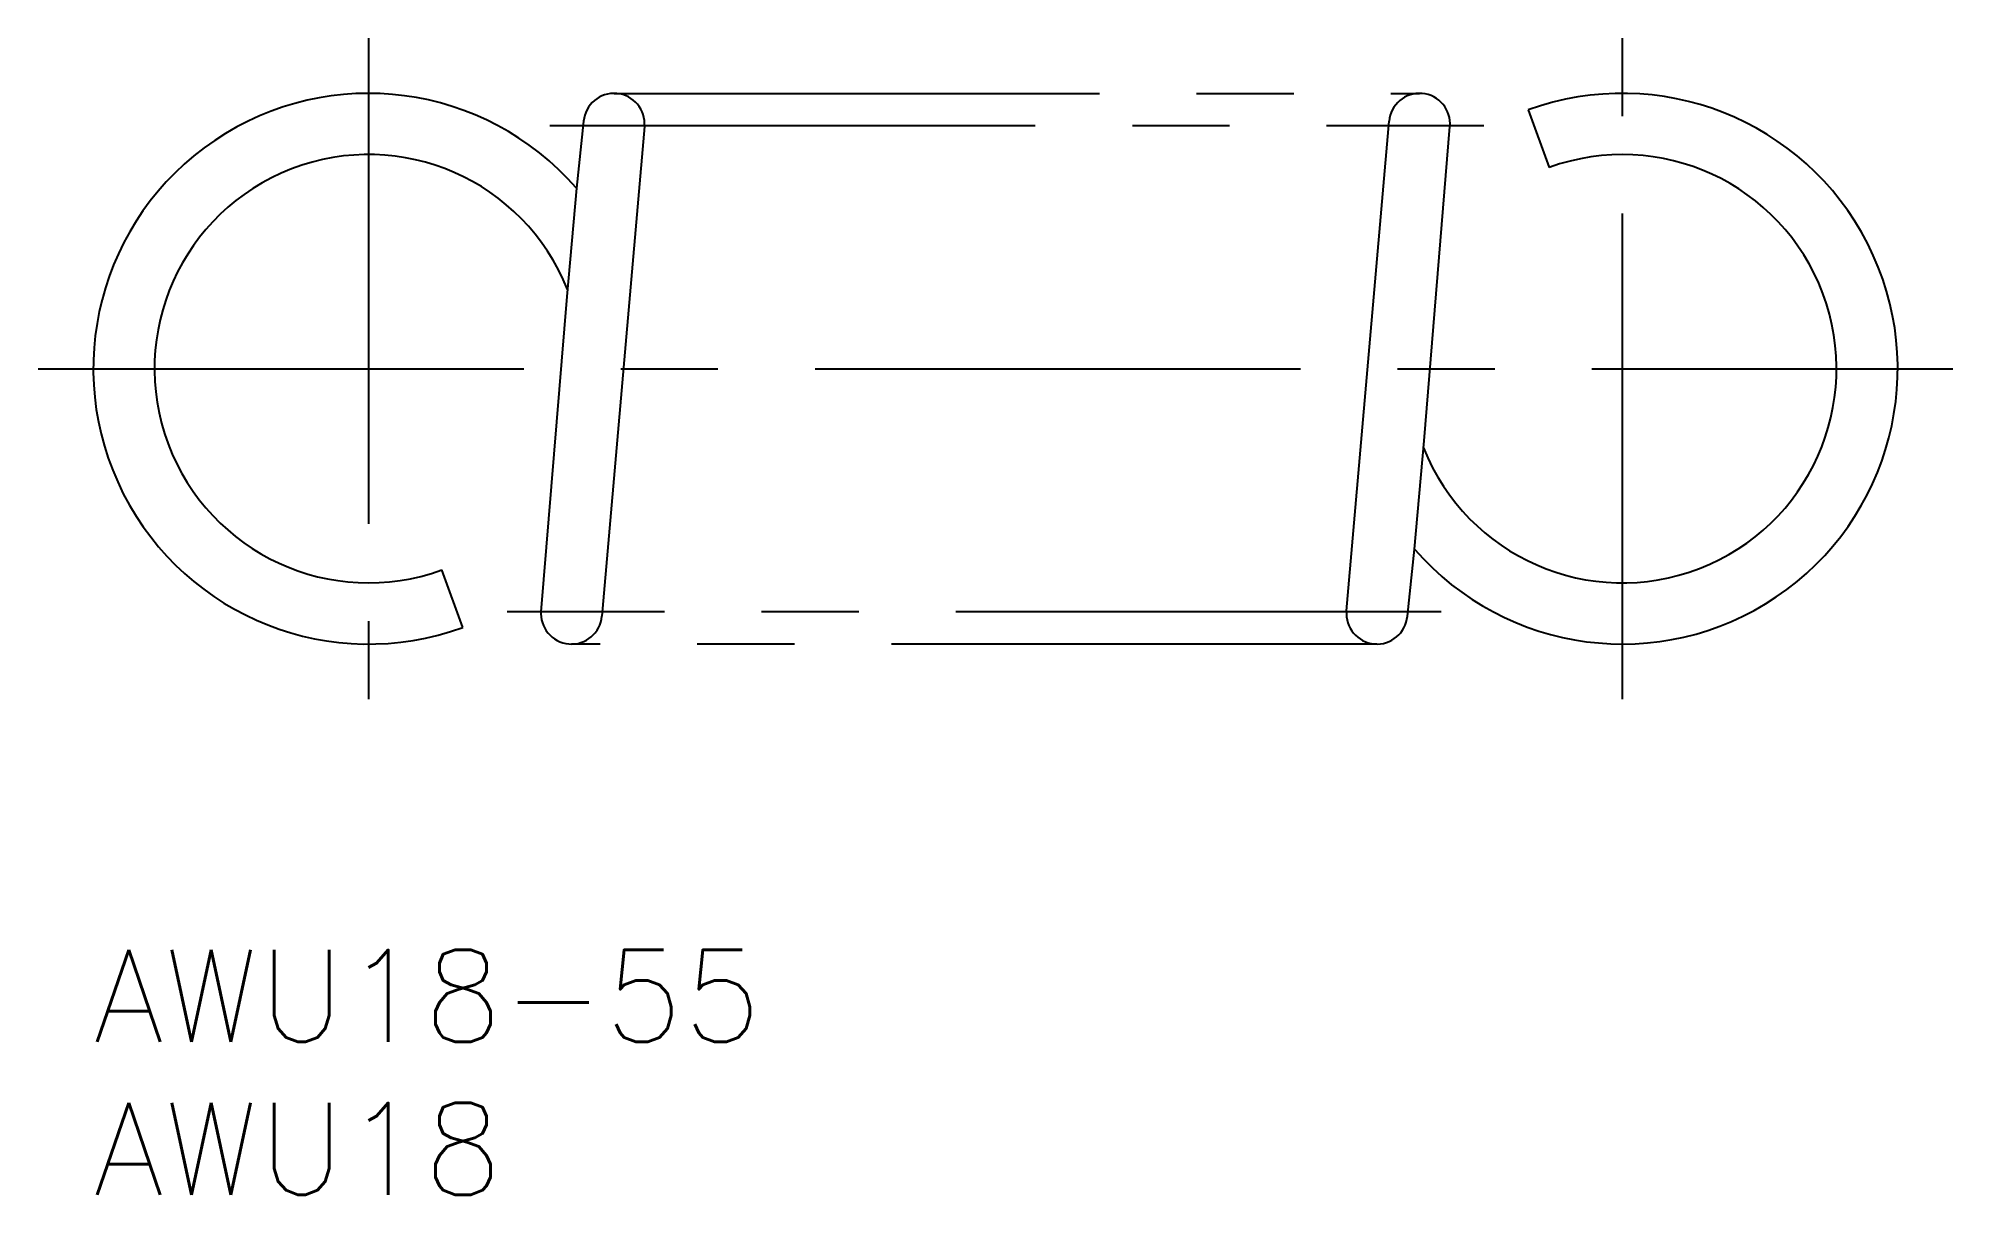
# Model space of a CAD drawing. Extents: x -1.8 to 60.8, y -8 to 29.8.
import ezdxf

# ---------------------------------------------------------------- set-up
doc = ezdxf.new("R2010")
doc.units = 0
doc.header["$LTSCALE"] = 0.5
doc.linetypes.add('CENTER', pattern=[50.8, 31.75, -6.35, 6.35, -6.35])
doc.linetypes.add('PHANTOM', pattern=[63.5, 31.75, -6.35, 6.35, -6.35, 6.35, -6.35])
doc.layers.get('0').update_dxf_attribs({"linetype": 'CONTINUOUS'})
for name, color, linetype in [('MSM_CENTER', 1, 'CENTER'), ('MSM_CONTINUOUS', 7, 'CONTINUOUS'), ('MSM_IMAGINARY', 6, 'PHANTOM'), ('MSM_PART_NUMBER', 7, 'CONTINUOUS')]:
    doc.layers.add(name, color=color, linetype=linetype)
doc.styles.get("Standard").update_dxf_attribs({"font": 'txt.shx', "height": 3, "bigfont": 'bigfont.shx'})

# ---------------------------------------------------------------- blocks, each defined once
blk = doc.blocks.new('*U3')
at = {"layer": 'MSM_PART_NUMBER'}
blk.add_text('AWU18-55', height=3, dxfattribs=at).set_placement((0, -3))
blk = doc.blocks.new('*U4')
at = {"layer": 'MSM_PART_NUMBER'}
blk.add_text('AWU18', height=3, dxfattribs=at).set_placement((0, -8))

msp = doc.modelspace()

# ---------------------------------------------------------------- linework, layer by layer
for p, q in [((16.031, 27.087), (15.794, 24.903)), ((40.977, 11.087), (42.368, 27.087)), ((46.922, 27.457), (47.606, 25.578)), ((18.023, 26.913), (16.632, 10.913)), ((43.516, 16.64), (44.36, 26.913)), ((15.794, 24.903), (15.484, 21.36)), ((15.484, 21.36), (14.637, 11.05)), ((43.206, 13.097), (43.516, 16.64)), ((42.969, 10.913), (43.206, 13.097)), ((12.078, 10.543), (11.394, 12.422))]:
    msp.add_line(p, q)
for centre, radius, start, end in [((9, 19), 9, 40.98585, 290), ((17.027, 27), 1, 355, 175), ((43.364, 27), 1, 355, 175), ((50, 19), 9, 220.98585, 110), ((9, 19), 7, 21.70138, 290), ((50, 19), 7, 201.70138, 110), ((15.636, 11), 1, 175, 355), ((41.973, 11), 1, 175, 355)]:
    msp.add_arc(centre, radius, start, end)
at = {"layer": 'MSM_CENTER'}
for p, q in [((9, 29.8), (9, 8.2)), ((50, 8.2), (50, 29.8)), ((14.927, 26.95), (45.464, 26.95)), ((-1.8, 19), (60.8, 19)), ((44.077, 11.05), (13.536, 11.05))]:
    msp.add_line(p, q, dxfattribs=at)
at = {"layer": 'MSM_IMAGINARY'}
for p, q in [((17.027, 28), (43.364, 28)), ((41.973, 10), (15.636, 10))]:
    msp.add_line(p, q, dxfattribs=at)

# ---------------------------------------------------------------- block references
at = {"layer": 'MSM_CONTINUOUS'}
for name in ['*U3', '*U4']:
    msp.add_blockref(name, (0, 0), dxfattribs=at)

doc.saveas('drawing.dxf')
